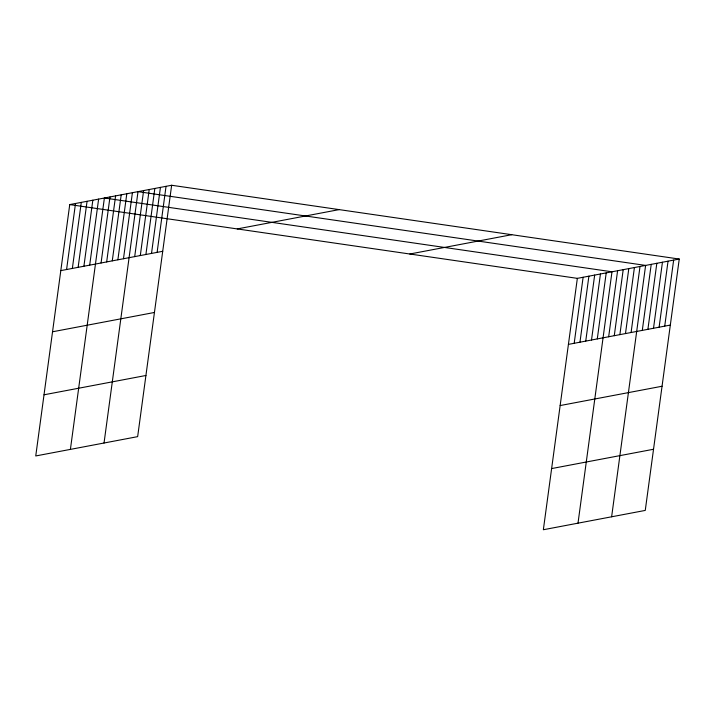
<?xml version="1.0" encoding="UTF-8"?>
<svg xmlns="http://www.w3.org/2000/svg" width="715" height="715" viewBox="0 0 715 715"><rect width="100%" height="100%" fill="white"/><g stroke="black" fill="none" stroke-linecap="round" stroke-linejoin="round"><path stroke-width="1.07" d="M171.645 185.265L69.739 204.579L35.75 455.956L137.655 436.642L171.645 185.265L679.25 259.044L645.261 510.421L543.355 529.735L577.345 278.358L679.25 259.044M66.584 269.519L75.513 203.48M72.358 268.429L81.287 202.39M78.132 267.33L87.06 201.29M83.905 266.239L92.834 200.2M89.688 265.14L98.616 199.11M70.401 449.395L104.39 198.01L611.986 271.789L578.006 523.166M101.065 262.986L109.994 196.947M106.669 261.922L115.598 195.883M112.273 260.859L121.201 194.829M117.877 259.795L126.805 193.765M123.481 258.741L132.409 192.701M104.033 443.023L138.013 191.638L645.618 265.417L611.629 516.793M134.697 256.614L143.626 190.574M140.301 255.55L149.229 189.511M145.905 254.486L154.833 188.447M151.509 253.423L160.437 187.393M157.112 252.359L166.041 186.329M574.19 343.298L583.118 277.259M579.963 342.199L588.892 276.169M585.737 341.109L594.666 275.069M591.511 340.009L600.439 273.979M597.284 338.919L606.213 272.88M608.671 336.765L617.599 270.726M614.274 335.701L623.203 269.662M619.878 334.638L628.807 268.599M625.482 333.574L634.411 267.535M631.086 332.511L640.014 266.481M642.293 330.393L651.222 264.353M647.897 329.329L656.826 263.29M653.51 328.265L662.439 262.226M659.114 327.202L668.042 261.163M664.718 326.138L673.646 260.099M237.246 228.925L339.151 209.611M60.811 270.619L162.716 251.305M409.829 254.004L511.743 234.699M52.544 331.778L154.449 312.464M44.017 394.796L145.931 375.482M568.416 344.389L670.321 325.075M560.14 405.557L662.054 386.243M551.623 468.575L653.528 449.261M69.739 204.579L577.345 278.358"/></g></svg>
